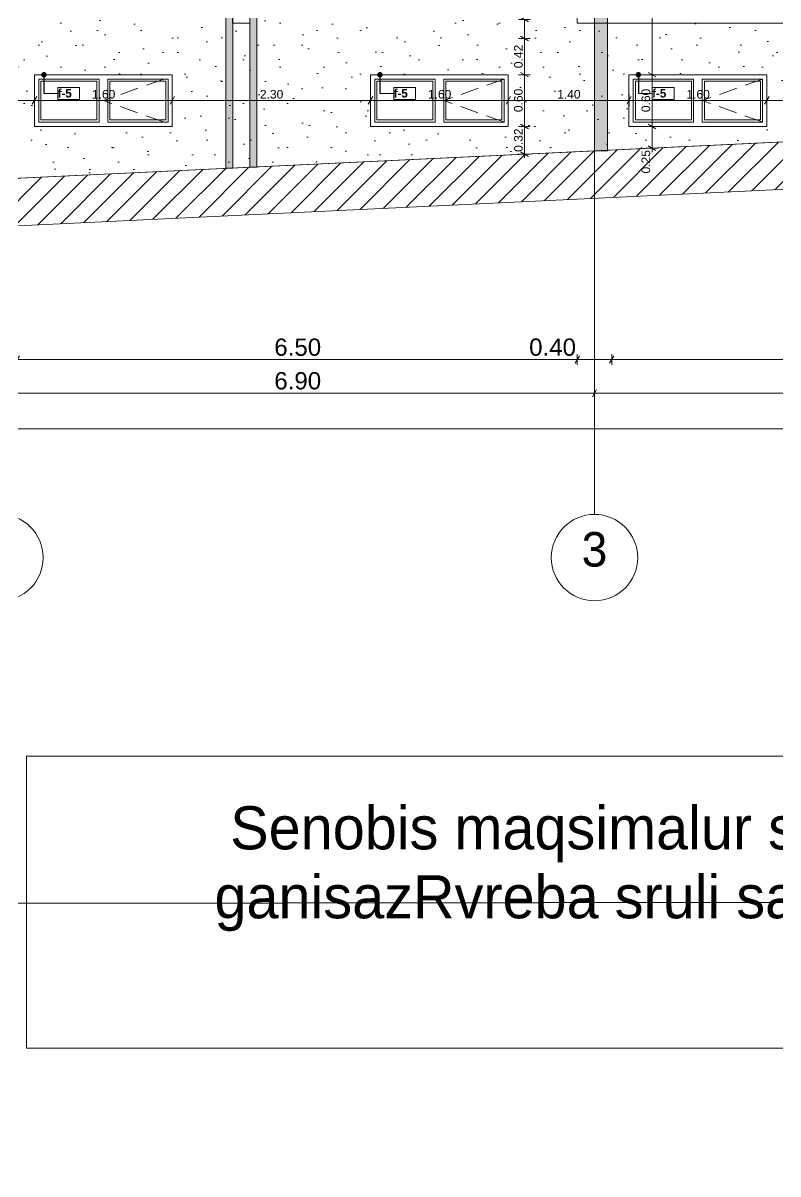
# Model space of a CAD drawing. Header units: millimetres. Extents: x 475206255 to 476720147, y 4620882299 to 4621447368.
# Drawn here: x 475372882 to 475381645, y 4621117090 to 4621130445 of the extents above; entities that cross this region are included whole.
import ezdxf

# ---------------------------------------------------------------- set-up
doc = ezdxf.new("R2010")
doc.units = ezdxf.units.MM
doc.header["$MEASUREMENT"] = 0
doc.set_wipeout_variables(frame=1)
doc.linetypes.add('Hidden Line', pattern=[317.5, 211.666667, -105.833333])
for name, color, linetype, lineweight in [('0_Pen_No__250_Pen_No__255', 255, 'Continuous', 0), ('0_Pen_No__250_Pen_No__7', 7, 'Continuous', 0), ('2D Drafting - General_Pen_No__7_Pen_No__250', 7, 'Continuous', 0), ('2D Drafting - General_Pen_No__7_Pen_No__7', 7, 'Continuous', 0), ('a-iataki_Pen_No__5_Pen_No__5_Pen_No__142', 142, 'Continuous', 0), ('Dimensioning - General_Pen_No__142', 142, 'Continuous', 0), ('New_2D Drafting - General_Pen_No__30_Pen_No__9_Pen_No__9_Pen_No__255', 255, 'Continuous', 0), ('New_2D Drafting - General_Pen_No__30_Pen_No__9_Pen_No__9_Pen_No__7', 7, 'Continuous', 0), ('New_2D Drafting - General_Pen_No__4', 7, 'Continuous', 0), ('New_2D Drafting - General_Pen_No__42', 250, 'Continuous', 0), ('New_Annotation - Label_Pen_No__1', 1, 'Continuous', 0), ('New_Structural - Bearing_Pen_No__7', 7, 'Continuous', 0), ('New_topo_NL (1)$0$GAZI_Pen_No__1', 1, 'Continuous', 0), ('New_topo_NL (1)$0$GAZI_Pen_No__250', 7, 'Continuous', 0), ('Structural - Bearing_Pen_No__7', 7, 'Continuous', 0), ('zoma_Pen_No__142', 142, 'Continuous', 0), ('zoma_Pen_No__5_Pen_No__5_Pen_No__142', 142, 'Continuous', 0)]:
    doc.layers.add(name, color=color, linetype=linetype, lineweight=lineweight)
doc.layers.add('Dimensioning - General', color=7, linetype='Continuous')
doc.layers.add('zoma', color=7, linetype='Continuous')
doc.styles.add('GENERATED_STYLE_2', font='arial.ttf')
doc.styles.add('GENERATED_STYLE_4', font='ACADMTAV.TTF')
doc.styles.add('GENERATED_STYLE_5', font='')
doc.styles.get('GENERATED_STYLE_5').set_extended_font_data('Avaza', bold=True)
doc.dimstyles.new('GENERATED_STYLE__1', dxfattribs={"dimtxt": 100, "dimasz": 68.640772, "dimexe": 0.18, "dimexo": 0.0625, "dimgap": 0, "dimtad": 1, "dimlfac": 0.001, "dimzin": 0, "dimdsep": 46, "dimtxsty": 'GENERATED_STYLE_2', "dimblk": 'ARROWHEAD_2', "dimblk1": 'ARROWHEAD_2', "dimblk2": 'ARROWHEAD_2', "dimcen": 0.09, "dimse1": 1, "dimse2": 1, "dimclrd": 142, "dimclre": 142, "dimclrt": 142, "dimadec": 0, "dimazin": 0, "dimtfac": 1, "dimtdec": 4, "dimtmove": 0, "dimatfit": 3, "dimfxl": 1, "dimtolj": 1, "dimtzin": 0, "dimarcsym": 0})
doc.dimstyles.new('GENERATED_STYLE__18', dxfattribs={"dimtxt": 100, "dimasz": 68.640772, "dimexe": 0.18, "dimexo": 0.0625, "dimgap": 0, "dimtad": 1, "dimtih": 1, "dimtoh": 1, "dimlfac": 0.001, "dimzin": 0, "dimdsep": 46, "dimtxsty": 'GENERATED_STYLE_2', "dimblk": 'ARROWHEAD_2', "dimblk1": 'ARROWHEAD_2', "dimblk2": 'ARROWHEAD_2', "dimcen": 0.09, "dimse1": 1, "dimse2": 1, "dimclrd": 142, "dimclre": 142, "dimclrt": 142, "dimadec": 0, "dimazin": 0, "dimtfac": 1, "dimtdec": 4, "dimtmove": 0, "dimatfit": 3, "dimfxl": 1, "dimtolj": 1, "dimtzin": 0, "dimarcsym": 0})
doc.dimstyles.new('GENERATED_STYLE__3', dxfattribs={"dimtxt": 200, "dimasz": 64.421331, "dimexe": 0.18, "dimexo": 3, "dimgap": 0, "dimtad": 1, "dimtih": 1, "dimtoh": 1, "dimlfac": 0.001, "dimzin": 0, "dimdsep": 46, "dimtxsty": 'GENERATED_STYLE_2', "dimblk": 'ARROWHEAD_2', "dimblk1": 'ARROWHEAD_2', "dimblk2": 'ARROWHEAD_2', "dimcen": 0.09, "dimclrd": 142, "dimclre": 142, "dimclrt": 142, "dimadec": 0, "dimazin": 0, "dimtfac": 1, "dimtdec": 4, "dimtmove": 0, "dimatfit": 3, "dimfxl": 1, "dimtolj": 1, "dimtzin": 0, "dimarcsym": 0})
doc.dimstyles.new('GENERATED_STYLE__33', dxfattribs={"dimtxt": 0.18, "dimasz": 127.68, "dimexe": 0.18, "dimexo": 0.0625, "dimgap": 0, "dimtad": 0, "dimtih": 1, "dimtoh": 1, "dimdec": 4, "dimzin": 0, "dimdsep": 46, "dimcen": 0.09, "dimadec": 0, "dimazin": 0, "dimtfac": 1, "dimtdec": 4, "dimtmove": 0, "dimatfit": 3, "dimldrblk": 'ARROWHEAD_11', "dimfxl": 1, "dimtolj": 1, "dimtzin": 0, "dimarcsym": 0})
doc.dimstyles.new('GENERATED_STYLE__39', dxfattribs={"dimtxt": 0.18, "dimasz": 809.097333, "dimexe": 0.18, "dimexo": 0.0625, "dimgap": 0, "dimtad": 0, "dimtih": 1, "dimtoh": 1, "dimdec": 4, "dimzin": 0, "dimdsep": 46, "dimcen": 0.09, "dimadec": 0, "dimazin": 0, "dimtfac": 1, "dimtdec": 4, "dimtmove": 0, "dimatfit": 3, "dimldrblk": 'ARROWHEAD_5', "dimfxl": 1, "dimtolj": 1, "dimtzin": 0, "dimarcsym": 0})

# ---------------------------------------------------------------- blocks, each defined once
blk = doc.blocks.new('*D448', base_point=(475826096, 4621095193))
at = {"layer": 'Dimensioning - General_Pen_No__142', "color": 142, "linetype": 'Continuous', "lineweight": 0, "transparency": 16777216}
for p, q in [((475372241, 4621129592), (475372189, 4621129502)), ((475372215, 4621129479), (475372215, 4621129615)), ((475373042, 4621129592), (475372990, 4621129502)), ((475373016, 4621129479), (475373016, 4621129615)), ((475372215, 4621129547), (475373016, 4621129547))]:
    blk.add_line(p, q, dxfattribs=at)
at = {"layer": 'Dimensioning - General_Pen_No__142', "color": 142, "lineweight": 0, "transparency": 16777216, "insert": (475372482, 4621129567), "char_height": 100, "attachment_point": 7, "style": 'GENERATED_STYLE_2'}
blk.add_mtext('\\A1;{\\pql;\\fArial|b0|i0|c204|p0;\\W1.000000;0.80}', dxfattribs=at)
blk = doc.blocks.new('ARROWHEAD_2')
at = {"color": 0, "linetype": 'Continuous', "lineweight": 0}
for p, q in [((0, 0), (-1, 0)), ((-0.38, -0.66), (0.38, 0.66))]:
    blk.add_line(p, q, dxfattribs=at)
blk = doc.blocks.new('*D449', base_point=(475826096, 4621095193))
at = {"layer": 'Dimensioning - General_Pen_No__142', "color": 142, "linetype": 'Continuous', "lineweight": 0, "transparency": 16777216}
for p, q in [((475373042, 4621129592), (475372990, 4621129502)), ((475373016, 4621129479), (475373016, 4621129615)), ((475374641, 4621129592), (475374589, 4621129502)), ((475374615, 4621129479), (475374615, 4621129615)), ((475373016, 4621129547), (475374615, 4621129547))]:
    blk.add_line(p, q, dxfattribs=at)
at = {"layer": 'Dimensioning - General_Pen_No__142', "color": 142, "lineweight": 0, "transparency": 16777216, "insert": (475373682, 4621129567), "char_height": 100, "attachment_point": 7, "style": 'GENERATED_STYLE_2'}
blk.add_mtext('\\A1;{\\pql;\\fArial|b0|i0|c204|p0;\\W1.000000;1.60}', dxfattribs=at)
blk = doc.blocks.new('*D450', base_point=(475826096, 4621095193))
at = {"layer": 'Dimensioning - General_Pen_No__142', "color": 142, "linetype": 'Continuous', "lineweight": 0, "transparency": 16777216}
for p, q in [((475374641, 4621129592), (475374589, 4621129502)), ((475374615, 4621129479), (475374615, 4621129615)), ((475376942, 4621129592), (475376889, 4621129502)), ((475376916, 4621129479), (475376916, 4621129615)), ((475374615, 4621129547), (475376916, 4621129547))]:
    blk.add_line(p, q, dxfattribs=at)
at = {"layer": 'Dimensioning - General_Pen_No__142', "color": 142, "lineweight": 0, "transparency": 16777216, "insert": (475375632, 4621129567), "char_height": 100, "attachment_point": 7, "style": 'GENERATED_STYLE_2'}
blk.add_mtext('\\A1;{\\pql;\\fArial|b0|i0|c204|p0;\\W1.000000;2.30}', dxfattribs=at)
blk = doc.blocks.new('*D451', base_point=(475826096, 4621095193))
at = {"layer": 'Dimensioning - General_Pen_No__142', "color": 142, "linetype": 'Continuous', "lineweight": 0, "transparency": 16777216}
for p, q in [((475376942, 4621129592), (475376889, 4621129502)), ((475376916, 4621129479), (475376916, 4621129615)), ((475378541, 4621129592), (475378489, 4621129502)), ((475378515, 4621129479), (475378515, 4621129615)), ((475376916, 4621129547), (475378515, 4621129547))]:
    blk.add_line(p, q, dxfattribs=at)
at = {"layer": 'Dimensioning - General_Pen_No__142', "color": 142, "lineweight": 0, "transparency": 16777216, "insert": (475377582, 4621129567), "char_height": 100, "attachment_point": 7, "style": 'GENERATED_STYLE_2'}
blk.add_mtext('\\A1;{\\pql;\\fArial|b0|i0|c204|p0;\\W1.000000;1.60}', dxfattribs=at)
blk = doc.blocks.new('*D452', base_point=(475826096, 4621095193))
at = {"layer": 'Dimensioning - General_Pen_No__142', "color": 142, "linetype": 'Continuous', "lineweight": 0, "transparency": 16777216}
for p, q in [((475378541, 4621129592), (475378489, 4621129502)), ((475378515, 4621129479), (475378515, 4621129615)), ((475379942, 4621129592), (475379890, 4621129502)), ((475379916, 4621129479), (475379916, 4621129615)), ((475378515, 4621129547), (475379916, 4621129547))]:
    blk.add_line(p, q, dxfattribs=at)
at = {"layer": 'Dimensioning - General_Pen_No__142', "color": 142, "lineweight": 0, "transparency": 16777216, "insert": (475379082, 4621129567), "char_height": 100, "attachment_point": 7, "style": 'GENERATED_STYLE_2'}
blk.add_mtext('\\A1;{\\pql;\\fArial|b0|i0|c204|p0;\\W1.000000;1.40}', dxfattribs=at)
blk = doc.blocks.new('*D453', base_point=(475826096, 4621095193))
at = {"layer": 'Dimensioning - General_Pen_No__142', "color": 142, "linetype": 'Continuous', "lineweight": 0, "transparency": 16777216}
for p, q in [((475379942, 4621129592), (475379890, 4621129502)), ((475379916, 4621129479), (475379916, 4621129615)), ((475381541, 4621129592), (475381489, 4621129502)), ((475381515, 4621129479), (475381515, 4621129615)), ((475379916, 4621129547), (475381515, 4621129547))]:
    blk.add_line(p, q, dxfattribs=at)
at = {"layer": 'Dimensioning - General_Pen_No__142', "color": 142, "lineweight": 0, "transparency": 16777216, "insert": (475380582, 4621129567), "char_height": 100, "attachment_point": 7, "style": 'GENERATED_STYLE_2'}
blk.add_mtext('\\A1;{\\pql;\\fArial|b0|i0|c204|p0;\\W1.000000;1.60}', dxfattribs=at)
blk = doc.blocks.new('*D454', base_point=(475826096, 4621095193))
at = {"layer": 'Dimensioning - General_Pen_No__142', "color": 142, "linetype": 'Continuous', "lineweight": 0, "transparency": 16777216}
for p, q in [((475381541, 4621129592), (475381489, 4621129502)), ((475381515, 4621129479), (475381515, 4621129615)), ((475383441, 4621129592), (475383389, 4621129502)), ((475383415, 4621129479), (475383415, 4621129615)), ((475381515, 4621129547), (475383415, 4621129547))]:
    blk.add_line(p, q, dxfattribs=at)
at = {"layer": 'Dimensioning - General_Pen_No__142', "color": 142, "lineweight": 0, "transparency": 16777216, "insert": (475382332, 4621129567), "char_height": 100, "attachment_point": 7, "style": 'GENERATED_STYLE_2'}
blk.add_mtext('\\A1;{\\pql;\\fArial|b0|i0|c204|p0;\\W1.000000;1.90}', dxfattribs=at)
blk = doc.blocks.new('*D474', base_point=(475826096, 4621095193))
at = {"layer": 'Dimensioning - General_Pen_No__142', "color": 142, "linetype": 'Continuous', "lineweight": 0, "transparency": 16777216}
for p, q in [((475380251, 4621129245), (475380116, 4621129245)), ((475380138, 4621129271), (475380229, 4621129219)), ((475380183, 4621128992), (475380183, 4621129245)), ((475380251, 4621128992), (475380116, 4621128992)), ((475380138, 4621129019), (475380229, 4621128966)), ((475380183, 4621128948), (475380183, 4621128992))]:
    blk.add_line(p, q, dxfattribs=at)
at = {"layer": 'Dimensioning - General_Pen_No__142', "color": 142, "lineweight": 0, "transparency": 16777216, "insert": (475380163, 4621128699), "char_height": 100, "attachment_point": 7, "rotation": 90, "style": 'GENERATED_STYLE_2'}
blk.add_mtext('\\A1;{\\pql;\\fArial|b0|i0|c204|p0;\\W1.000000;0.25}', dxfattribs=at)
blk = doc.blocks.new('*D475', base_point=(475826096, 4621095193))
at = {"layer": 'Dimensioning - General_Pen_No__142', "color": 142, "linetype": 'Continuous', "lineweight": 0, "transparency": 16777216}
for p, q in [((475380251, 4621129845), (475380116, 4621129845)), ((475380138, 4621129871), (475380229, 4621129819)), ((475380183, 4621129245), (475380183, 4621129845)), ((475380251, 4621129245), (475380116, 4621129245)), ((475380138, 4621129271), (475380229, 4621129219))]:
    blk.add_line(p, q, dxfattribs=at)
at = {"layer": 'Dimensioning - General_Pen_No__142', "color": 142, "lineweight": 0, "transparency": 16777216, "insert": (475380163, 4621129411), "char_height": 100, "attachment_point": 7, "rotation": 90, "style": 'GENERATED_STYLE_2'}
blk.add_mtext('\\A1;{\\pql;\\fArial|b0|i0|c204|p0;\\W1.000000;0.60}', dxfattribs=at)
blk = doc.blocks.new('*D476', base_point=(475826096, 4621095193))
at = {"layer": 'Dimensioning - General_Pen_No__142', "color": 142, "linetype": 'Continuous', "lineweight": 0, "transparency": 16777216}
for p, q in [((475380251, 4621131445), (475380116, 4621131445)), ((475380138, 4621131471), (475380229, 4621131419)), ((475380183, 4621129845), (475380183, 4621131445)), ((475380251, 4621129845), (475380116, 4621129845)), ((475380138, 4621129871), (475380229, 4621129819))]:
    blk.add_line(p, q, dxfattribs=at)
at = {"layer": 'Dimensioning - General_Pen_No__142', "color": 142, "lineweight": 0, "transparency": 16777216, "insert": (475380163, 4621130511), "char_height": 100, "attachment_point": 7, "rotation": 90, "style": 'GENERATED_STYLE_2'}
blk.add_mtext('\\A1;{\\pql;\\fArial|b0|i0|c204|p0;\\W1.000000;1.60}', dxfattribs=at)
blk = doc.blocks.new('*D544', base_point=(475826096, 4621095193))
at = {"layer": 'Dimensioning - General_Pen_No__142', "color": 142, "linetype": 'Continuous', "lineweight": 0, "transparency": 16777216}
for p, q in [((475424908, 4621131245), (475424773, 4621131245)), ((475424795, 4621131271), (475424886, 4621131219)), ((475424840, 4621130295), (475424840, 4621131245)), ((475424908, 4621130295), (475424773, 4621130295)), ((475424795, 4621130321), (475424886, 4621130269)), ((475424840, 4621130251), (475424840, 4621130295))]:
    blk.add_line(p, q, dxfattribs=at)
at = {"layer": 'Dimensioning - General_Pen_No__142', "color": 142, "lineweight": 0, "transparency": 16777216, "insert": (475424820, 4621130636), "char_height": 100, "attachment_point": 7, "rotation": 90, "style": 'GENERATED_STYLE_2'}
blk.add_mtext('\\A1;{\\pql;\\fArial|b0|i0|c204|p0;\\W1.000000;0.95}', dxfattribs=at)
blk = doc.blocks.new('*D1506', base_point=(475826096, 4621095193))
at = {"layer": 'zoma_Pen_No__142', "color": 142, "linetype": 'Continuous', "lineweight": 0, "transparency": 16777216}
for p, q in [((475365474, 4621125736), (475365516, 4621125736)), ((475365540, 4621125778), (475365491, 4621125693)), ((475365516, 4621125672), (475365516, 4621125799)), ((475365516, 4621125736), (475427816, 4621125736)), ((475427791, 4621125693), (475427840, 4621125778)), ((475427816, 4621125672), (475427816, 4621125799)), ((475427816, 4621125736), (475427857, 4621125736))]:
    blk.add_line(p, q, dxfattribs=at)
at = {"layer": 'zoma_Pen_No__142', "color": 142, "lineweight": 0, "transparency": 16777216, "insert": (475396323, 4621125776), "char_height": 200, "attachment_point": 7, "style": 'GENERATED_STYLE_2'}
blk.add_mtext('\\A1;{\\pql;\\fArial|b0|i0|c204|p0;\\W1.000000;62.30}', dxfattribs=at)
blk = doc.blocks.new('*D1510', base_point=(475826096, 4621095193))
at = {"layer": 'zoma_Pen_No__142', "color": 142, "linetype": 'Continuous', "lineweight": 0, "transparency": 16777216}
for p, q in [((475372840, 4621126583), (475372791, 4621126499)), ((475372816, 4621126477), (475372816, 4621126604)), ((475372816, 4621126541), (475379316, 4621126541)), ((475379340, 4621126583), (475379291, 4621126499)), ((475379316, 4621126477), (475379316, 4621126604))]:
    blk.add_line(p, q, dxfattribs=at)
at = {"layer": 'zoma_Pen_No__142', "color": 142, "lineweight": 0, "transparency": 16777216, "char_height": 200, "attachment_point": 7, "style": 'GENERATED_STYLE_2'}
for s, insert in [('\\A1;{\\pql;\\fArial|b0|i0|c204|p0;\\W1.000000;6.50}', (475375799, 4621126581)), ('\\A1;{\\pql;\\fArial|b0|i0|c204|p0;\\W1.000000;0.40}', (475378757, 4621126581))]:
    blk.add_mtext(s, dxfattribs=dict(at, insert=insert))
blk = doc.blocks.new('*D1511', base_point=(475826096, 4621095193))
at = {"layer": 'zoma_Pen_No__142', "color": 142, "linetype": 'Continuous', "lineweight": 0, "transparency": 16777216}
for p, q in [((475379340, 4621126583), (475379291, 4621126499)), ((475379316, 4621126477), (475379316, 4621126604)), ((475379316, 4621126541), (475379716, 4621126541)), ((475379740, 4621126583), (475379691, 4621126499)), ((475379716, 4621126477), (475379716, 4621126604))]:
    blk.add_line(p, q, dxfattribs=at)
blk = doc.blocks.new('*D1512', base_point=(475826096, 4621095193))
at = {"layer": 'zoma_Pen_No__142', "color": 142, "linetype": 'Continuous', "lineweight": 0, "transparency": 16777216}
for p, q in [((475379740, 4621126583), (475379691, 4621126499)), ((475379716, 4621126477), (475379716, 4621126604)), ((475379716, 4621126541), (475385816, 4621126541)), ((475385840, 4621126583), (475385791, 4621126499)), ((475385816, 4621126477), (475385816, 4621126604))]:
    blk.add_line(p, q, dxfattribs=at)
at = {"layer": 'zoma_Pen_No__142', "color": 142, "lineweight": 0, "transparency": 16777216, "char_height": 200, "attachment_point": 7, "style": 'GENERATED_STYLE_2'}
for s, insert in [('\\A1;{\\pql;\\fArial|b0|i0|c204|p0;\\W1.000000;6.10}', (475382499, 4621126581)), ('\\A1;{\\pql;\\fArial|b0|i0|c204|p0;\\W1.000000;0.40}', (475385257, 4621126581))]:
    blk.add_mtext(s, dxfattribs=dict(at, insert=insert))
blk = doc.blocks.new('*D1531', base_point=(475826096, 4621095193))
at = {"layer": 'zoma_Pen_No__142', "color": 142, "linetype": 'Continuous', "lineweight": 0, "transparency": 16777216}
for p, q in [((475372616, 4621126088), (475372616, 4621126215)), ((475379516, 4621126088), (475379516, 4621126215)), ((475372640, 4621126194), (475372591, 4621126109)), ((475372616, 4621126151), (475379516, 4621126151)), ((475379540, 4621126194), (475379491, 4621126109))]:
    blk.add_line(p, q, dxfattribs=at)
at = {"layer": 'zoma_Pen_No__142', "color": 142, "lineweight": 0, "transparency": 16777216, "insert": (475375799, 4621126191), "char_height": 200, "attachment_point": 7, "style": 'GENERATED_STYLE_2'}
blk.add_mtext('\\A1;{\\pql;\\fArial|b0|i0|c204|p0;\\W1.000000;6.90}', dxfattribs=at)
blk = doc.blocks.new('*D1532', base_point=(475826096, 4621095193))
at = {"layer": 'zoma_Pen_No__142', "color": 142, "linetype": 'Continuous', "lineweight": 0, "transparency": 16777216}
for p, q in [((475379516, 4621126088), (475379516, 4621126215)), ((475386016, 4621126088), (475386016, 4621126215)), ((475379540, 4621126194), (475379491, 4621126109)), ((475379516, 4621126151), (475386016, 4621126151)), ((475386040, 4621126194), (475385991, 4621126109))]:
    blk.add_line(p, q, dxfattribs=at)
at = {"layer": 'zoma_Pen_No__142', "color": 142, "lineweight": 0, "transparency": 16777216, "insert": (475382499, 4621126191), "char_height": 200, "attachment_point": 7, "style": 'GENERATED_STYLE_2'}
blk.add_mtext('\\A1;{\\pql;\\fArial|b0|i0|c204|p0;\\W1.000000;6.50}', dxfattribs=at)
blk = doc.blocks.new('ARROWHEAD_11')
at = {"color": 0, "linetype": 'Continuous', "lineweight": 0}
blk.add_line((0, 0), (-1, 0), dxfattribs=at)
at = {"color": 0, "linetype": 'Continuous', "lineweight": 0, "const_width": 0.25, "flags": 128}
blk.add_lwpolyline([(-0.125, 0, 1), (0.125, 0, 1)], format="xyb", close=True, dxfattribs=at)
blk = doc.blocks.new('*D1759', base_point=(475826096, 4621095193))
at = {"layer": 'Dimensioning - General_Pen_No__142', "color": 142, "linetype": 'Continuous', "lineweight": 0, "transparency": 16777216}
for p, q in [((475378770, 4621129245), (475378635, 4621129245)), ((475378657, 4621129271), (475378748, 4621129219)), ((475378703, 4621128923), (475378703, 4621129245)), ((475378770, 4621128923), (475378635, 4621128923)), ((475378657, 4621128949), (475378748, 4621128897)), ((475378703, 4621128879), (475378703, 4621128923))]:
    blk.add_line(p, q, dxfattribs=at)
at = {"layer": 'Dimensioning - General_Pen_No__142', "color": 142, "lineweight": 0, "transparency": 16777216, "insert": (475378683, 4621128950), "char_height": 100, "attachment_point": 7, "rotation": 90, "style": 'GENERATED_STYLE_2'}
blk.add_mtext('\\A1;{\\pql;\\fArial|b0|i0|c204|p0;\\W1.000000;0.32}', dxfattribs=at)
blk = doc.blocks.new('*D1760', base_point=(475826096, 4621095193))
at = {"layer": 'Dimensioning - General_Pen_No__142', "color": 142, "linetype": 'Continuous', "lineweight": 0, "transparency": 16777216}
for p, q in [((475378770, 4621129845), (475378635, 4621129845)), ((475378657, 4621129871), (475378748, 4621129819)), ((475378703, 4621129245), (475378703, 4621129845)), ((475378770, 4621129245), (475378635, 4621129245)), ((475378657, 4621129271), (475378748, 4621129219))]:
    blk.add_line(p, q, dxfattribs=at)
at = {"layer": 'Dimensioning - General_Pen_No__142', "color": 142, "lineweight": 0, "transparency": 16777216, "insert": (475378683, 4621129411), "char_height": 100, "attachment_point": 7, "rotation": 90, "style": 'GENERATED_STYLE_2'}
blk.add_mtext('\\A1;{\\pql;\\fArial|b0|i0|c204|p0;\\W1.000000;0.60}', dxfattribs=at)
blk = doc.blocks.new('*D1761', base_point=(475826096, 4621095193))
at = {"layer": 'Dimensioning - General_Pen_No__142', "color": 142, "linetype": 'Continuous', "lineweight": 0, "transparency": 16777216}
for p, q in [((475378770, 4621130265), (475378635, 4621130265)), ((475378657, 4621130291), (475378748, 4621130239)), ((475378703, 4621129845), (475378703, 4621130265)), ((475378770, 4621129845), (475378635, 4621129845)), ((475378657, 4621129871), (475378748, 4621129819))]:
    blk.add_line(p, q, dxfattribs=at)
at = {"layer": 'Dimensioning - General_Pen_No__142', "color": 142, "lineweight": 0, "transparency": 16777216, "insert": (475378683, 4621129921), "char_height": 100, "attachment_point": 7, "rotation": 90, "style": 'GENERATED_STYLE_2'}
blk.add_mtext('\\A1;{\\pql;\\fArial|b0|i0|c204|p0;\\W1.000000;0.42}', dxfattribs=at)
blk = doc.blocks.new('*D1762', base_point=(475826096, 4621095193))
at = {"layer": 'Dimensioning - General_Pen_No__142', "color": 142, "linetype": 'Continuous', "lineweight": 0, "transparency": 16777216}
for p, q in [((475378657, 4621130511), (475378748, 4621130459)), ((475378770, 4621130485), (475378635, 4621130485)), ((475378703, 4621130265), (475378703, 4621130485)), ((475378770, 4621130265), (475378635, 4621130265)), ((475378657, 4621130291), (475378748, 4621130239))]:
    blk.add_line(p, q, dxfattribs=at)
blk = doc.blocks.new('ARROWHEAD_5')
at = {"linetype": 'Continuous', "lineweight": 0}
blk.add_hatch(color=0, dxfattribs=at).paths.add_polyline_path([(-1, 0.2679), (0, 0), (-1, -0.2679)])
at = {"color": 0, "linetype": 'Continuous', "lineweight": 0}
blk.add_line((0, 0), (-1, 0), dxfattribs=at)

msp = doc.modelspace()

# ---------------------------------------------------------------- hatches: boundary and pattern name
at = {"layer": '0_Pen_No__250_Pen_No__255', "linetype": 'Continuous', "lineweight": 0, "true_color": 0x3f3f3f}
for points in [[(475375315.791, 4621128760.049), (475375315.791, 4621133471.393), (475375235.792, 4621133471.393), (475375235.792, 4621128760.048)], [(475375595.186, 4621128772.915), (475375595.186, 4621133464.943), (475375515.187, 4621133464.943), (475375515.187, 4621128772.915)]]:
    msp.add_hatch(color=250, dxfattribs=at).paths.add_polyline_path(points)
at = {"layer": 'New_2D Drafting - General_Pen_No__30_Pen_No__9_Pen_No__9_Pen_No__255', "linetype": 'Continuous', "lineweight": 0}
msp.add_hatch(color=255, dxfattribs=at).paths.add_polyline_path([(475379665.793, 4621143044.563), (475379515.793, 4621143044.563), (475379515.807, 4621128963.688), (475379665.807, 4621128963.688)])
at = {"layer": 'New_2D Drafting - General_Pen_No__42', "linetype": 'Continuous', "lineweight": 0}
h = msp.add_hatch(dxfattribs=at)
h.set_pattern_fill('CUT_STONE', color=250, style=0, pattern_type=2)
h.set_pattern_definition([(45, (475826095.76, 4621095993.2), (-254.55844, 254.55844), [0, -240, 0, -360]), (110, (475826895.76, 4621095993.2), (338.28934, 123.12725), [0, -176, 0, -304])])
h.paths.add_polyline_path([(475365515.418, 4621130444.942), (475365515.418, 4621128294.846), (475386215.788, 4621129280.547), (475386215.788, 4621130444.942), (475385815.788, 4621130444.942), (475385815.788, 4621130545), (475382015.788, 4621130545), (475382015.788, 4621130444.943), (475379315.187, 4621130444.943), (475379315.187, 4621130544.923), (475375515.187, 4621130544.923), (475375515.187, 4621130444.943), (475375315.366, 4621130444.943), (475375315.366, 4621130545), (475372815.366, 4621130545), (475372815.366, 4621130444.943)])
h.paths.add_polyline_path([(475366715.848, 4621129844.943), (475368315.42, 4621129844.943), (475368315.42, 4621129244.943), (475366715.848, 4621129244.943)], flags=0)
h.paths.add_polyline_path([(475372215.418, 4621129244.943), (475370615.846, 4621129244.943), (475370615.846, 4621129844.943), (475372215.418, 4621129844.943)], flags=0)
h.paths.add_polyline_path([(475373015.625, 4621129244.943), (475374615.197, 4621129244.943), (475374615.197, 4621129844.943), (475373015.625, 4621129844.943)], flags=0)
h.paths.add_polyline_path([(475376915.555, 4621129844.943), (475376915.555, 4621129244.943), (475378515.127, 4621129244.943), (475378515.127, 4621129844.943)], flags=0)
h.paths.add_polyline_path([(475379915.848, 4621129844.943), (475379915.848, 4621129244.943), (475381515.42, 4621129244.943), (475381515.42, 4621129844.943)], flags=0)
h.paths.add_polyline_path([(475385014.988, 4621129244.943), (475385014.988, 4621129844.943), (475383415.416, 4621129844.943), (475383415.416, 4621129244.943)], flags=0)

# ---------------------------------------------------------------- linework, layer by layer
at = {"layer": '0_Pen_No__250_Pen_No__7', "color": 7, "linetype": 'Continuous', "lineweight": 0, "flags": 128}
for points in [[(475375315.791, 4621128760.049), (475375315.791, 4621133471.393), (475375235.792, 4621133471.393), (475375235.792, 4621128760.048)], [(475375595.186, 4621128772.915), (475375595.186, 4621133464.943), (475375515.187, 4621133464.943), (475375515.187, 4621128772.915)]]:
    msp.add_lwpolyline(points, close=True, dxfattribs=at)
at = {"layer": '2D Drafting - General_Pen_No__7_Pen_No__7', "color": 7, "linetype": 'Hidden Line', "lineweight": 0, "flags": 128}
for points in [[(475374515.67, 4621129794.942), (475373815.884, 4621129544.942), (475374515.67, 4621129294.942)], [(475378465.127, 4621129794.942), (475377765.341, 4621129544.942), (475378465.127, 4621129294.942)], [(475381465.42, 4621129794.942), (475380765.634, 4621129544.942), (475381465.42, 4621129294.942)]]:
    msp.add_lwpolyline(points, dxfattribs=at)
at = {"layer": 'New_2D Drafting - General_Pen_No__30_Pen_No__9_Pen_No__9_Pen_No__7', "color": 7, "linetype": 'Continuous', "lineweight": 0, "flags": 128}
msp.add_lwpolyline([(475379665.793, 4621143044.563), (475379515.793, 4621143044.563), (475379515.807, 4621128963.688), (475379665.807, 4621128963.688)], close=True, dxfattribs=at)
at = {"layer": 'New_2D Drafting - General_Pen_No__4', "color": 7, "linetype": 'Continuous', "lineweight": 0, "flags": 128}
for points in [[(475365515.418, 4621130444.942), (475365515.418, 4621128294.846), (475386215.788, 4621129280.547), (475386215.788, 4621130444.942), (475385815.788, 4621130444.942), (475385815.788, 4621130545), (475382015.788, 4621130545), (475382015.788, 4621130444.943), (475379315.187, 4621130444.943), (475379315.187, 4621130544.923), (475375515.187, 4621130544.923), (475375515.187, 4621130444.943), (475375315.366, 4621130444.943), (475375315.366, 4621130545), (475372815.366, 4621130545), (475372815.366, 4621130444.943)], [(475373015.625, 4621129244.943), (475374615.197, 4621129244.943), (475374615.197, 4621129844.943), (475373015.625, 4621129844.943)], [(475376915.555, 4621129844.943), (475376915.555, 4621129244.943), (475378515.127, 4621129244.943), (475378515.127, 4621129844.943)], [(475379915.848, 4621129844.943), (475379915.848, 4621129244.943), (475381515.42, 4621129244.943), (475381515.42, 4621129844.943)]]:
    msp.add_lwpolyline(points, close=True, dxfattribs=at)
at = {"layer": 'New_Structural - Bearing_Pen_No__7', "color": 7, "linetype": 'Continuous', "lineweight": 0}
for p, q in [((475373015.625, 4621129244.942), (475373015.625, 4621129844.942)), ((475374615.197, 4621129844.942), (475374615.197, 4621129244.942)), ((475376915.555, 4621129244.942), (475376915.555, 4621129844.942)), ((475378515.127, 4621129844.942), (475378515.127, 4621129244.942)), ((475379915.848, 4621129244.942), (475379915.848, 4621129844.942)), ((475381515.42, 4621129844.942), (475381515.42, 4621129244.942)), ((475373065.625, 4621129294.942), (475373065.625, 4621129794.942)), ((475373065.625, 4621129794.942), (475373765.411, 4621129794.942)), ((475373090.625, 4621129319.942), (475373090.625, 4621129769.942)), ((475373090.625, 4621129769.942), (475373740.411, 4621129769.942)), ((475373740.411, 4621129769.942), (475373740.411, 4621129319.942)), ((475373765.411, 4621129794.942), (475373765.411, 4621129294.942)), ((475373865.411, 4621129294.942), (475373865.411, 4621129794.942)), ((475373865.411, 4621129794.942), (475374565.197, 4621129794.942)), ((475373890.411, 4621129319.942), (475373890.411, 4621129769.942)), ((475373890.411, 4621129769.942), (475374540.197, 4621129769.942)), ((475374540.197, 4621129769.942), (475374540.197, 4621129319.942)), ((475374565.197, 4621129794.942), (475374565.197, 4621129294.942)), ((475376965.555, 4621129294.942), (475376965.555, 4621129794.942)), ((475376965.555, 4621129794.942), (475377665.341, 4621129794.942)), ((475376990.555, 4621129319.942), (475376990.555, 4621129769.942)), ((475376990.555, 4621129769.942), (475377640.341, 4621129769.942)), ((475377640.341, 4621129769.942), (475377640.341, 4621129319.942)), ((475377665.341, 4621129794.942), (475377665.341, 4621129294.942)), ((475377765.341, 4621129294.942), (475377765.341, 4621129794.942)), ((475377765.341, 4621129794.942), (475378465.127, 4621129794.942)), ((475377790.341, 4621129319.942), (475377790.341, 4621129769.942)), ((475377790.341, 4621129769.942), (475378440.127, 4621129769.942)), ((475378440.127, 4621129769.942), (475378440.127, 4621129319.942)), ((475378465.127, 4621129794.942), (475378465.127, 4621129294.942)), ((475379965.848, 4621129294.942), (475379965.848, 4621129794.942)), ((475379965.848, 4621129794.942), (475380665.634, 4621129794.942)), ((475379990.848, 4621129319.942), (475379990.848, 4621129769.942)), ((475379990.848, 4621129769.942), (475380640.634, 4621129769.942)), ((475380640.634, 4621129769.942), (475380640.634, 4621129319.942)), ((475380665.634, 4621129794.942), (475380665.634, 4621129294.942)), ((475380765.634, 4621129294.942), (475380765.634, 4621129794.942)), ((475380765.634, 4621129794.942), (475381465.42, 4621129794.942)), ((475380790.634, 4621129319.942), (475380790.634, 4621129769.942)), ((475380790.634, 4621129769.942), (475381440.42, 4621129769.942)), ((475381440.42, 4621129769.942), (475381440.42, 4621129319.942)), ((475381465.42, 4621129794.942), (475381465.42, 4621129294.942)), ((475373765.411, 4621129294.942), (475373065.625, 4621129294.942)), ((475373740.411, 4621129319.942), (475373090.625, 4621129319.942)), ((475374565.197, 4621129294.942), (475373865.411, 4621129294.942)), ((475374540.197, 4621129319.942), (475373890.411, 4621129319.942)), ((475377665.341, 4621129294.942), (475376965.555, 4621129294.942)), ((475377640.341, 4621129319.942), (475376990.555, 4621129319.942)), ((475378465.127, 4621129294.942), (475377765.341, 4621129294.942)), ((475378440.127, 4621129319.942), (475377790.341, 4621129319.942)), ((475380665.634, 4621129294.942), (475379965.848, 4621129294.942)), ((475380640.634, 4621129319.942), (475379990.848, 4621129319.942)), ((475381465.42, 4621129294.942), (475380765.634, 4621129294.942)), ((475381440.42, 4621129319.942), (475380790.634, 4621129319.942)), ((475374615.197, 4621129244.942), (475373015.625, 4621129244.942)), ((475378515.127, 4621129244.942), (475376915.555, 4621129244.942)), ((475381515.42, 4621129244.942), (475379915.848, 4621129244.942))]:
    msp.add_line(p, q, dxfattribs=at)
at = {"layer": 'Structural - Bearing_Pen_No__7', "color": 7, "linetype": 'Continuous', "lineweight": 0}
for p, q in [((475373015.625, 4621129844.942), (475374615.197, 4621129844.942)), ((475376915.555, 4621129844.942), (475378515.127, 4621129844.942)), ((475379915.848, 4621129844.942), (475381515.42, 4621129844.942))]:
    msp.add_line(p, q, dxfattribs=at)
at = {"layer": 'zoma_Pen_No__5_Pen_No__5_Pen_No__142', "color": 142, "linetype": 'Continuous', "lineweight": 0}
msp.add_line((475379515.418, 4621129726.355), (475379515.418, 4621124742.992), dxfattribs=at)
for centre in [(475372615.418, 4621124241.877), (475379515.418, 4621124241.877)]:
    msp.add_circle(centre, 501.115, dxfattribs=at)

# ---------------------------------------------------------------- texts
at = {"layer": 'a-iataki_Pen_No__5_Pen_No__5_Pen_No__142', "color": 142, "linetype": 'Continuous', "lineweight": 0, "insert": (475379664.157, 4621124537.995), "char_height": 400, "attachment_point": 3, "style": 'GENERATED_STYLE_4'}
msp.add_mtext('\\A1;{\\pqr;\\fAcadMtavr|b0|i0|c0|p0;\\W1.000000;3}', dxfattribs=at)

# ---------------------------------------------------------------- dimensions: what is measured, and where the dimension line sits
at = {"layer": 'Dimensioning - General', "color": 142, "linetype": 'Continuous', "lineweight": 0}
for base, p1, p2, picture, middle in [((475380183.345, 4621131444.942), (475379915.848, 4621129844.942), (475379915.707, 4621131444.942), '*D476', (475380113.345, 4621130640.94)), ((475424840.477, 4621131244.942), (475424840.899, 4621130294.907), (475364413.016, 4621131244.942), '*D544', (475424770.477, 4621130765.923)), ((475378702.581, 4621130484.943), (475379362.114, 4621130264.943), (475379362.114, 4621130484.943), '*D1762', (475378632.581, 4621130640.502)), ((475378702.581, 4621130264.943), (475378515.127, 4621129844.942), (475379362.114, 4621130264.943), '*D1761', (475378632.581, 4621130050.941)), ((475378702.581, 4621129844.942), (475378515.127, 4621129244.942), (475378515.127, 4621129844.942), '*D1760', (475378632.581, 4621129540.94)), ((475380183.345, 4621129844.942), (475379915.848, 4621129244.942), (475379915.848, 4621129844.942), '*D475', (475380113.345, 4621129540.94)), ((475378702.581, 4621129244.942), (475378702.581, 4621128922.787), (475378515.127, 4621129244.942), '*D1759', (475378632.581, 4621129079.863)), ((475380183.345, 4621129244.942), (475380177.631, 4621128992.481), (475379915.848, 4621129244.942), '*D474', (475380113.345, 4621128828.918))]:
    dim = msp.add_linear_dim(base=base, p1=p1, p2=p2, angle=90, dimstyle='GENERATED_STYLE__1', dxfattribs=at)
    dim.commit()
    dim.dimension.update_dxf_attribs({"geometry": picture, "text_midpoint": middle, "dimtype": 160, "text_rotation": 90})
for base, p1, p2, picture, middle in [((475373015.625, 4621129547.022), (475372215.418, 4621129844.942), (475373015.625, 4621129844.942), '*D448', (475372611.52, 4621129617.022)), ((475374615.197, 4621129547.022), (475373015.625, 4621129844.942), (475374615.197, 4621129844.942), '*D449', (475373811.409, 4621129617.022)), ((475376915.555, 4621129547.022), (475374615.197, 4621129844.942), (475376915.555, 4621129844.942), '*D450', (475375761.374, 4621129617.022)), ((475378515.127, 4621129547.022), (475376915.555, 4621129844.942), (475378515.127, 4621129844.942), '*D451', (475377711.339, 4621129617.022)), ((475379915.848, 4621129547.022), (475378515.127, 4621129844.942), (475379915.848, 4621129844.942), '*D452', (475379211.486, 4621129617.022)), ((475381515.42, 4621129547.022), (475379915.848, 4621129844.942), (475381515.42, 4621129844.942), '*D453', (475380711.632, 4621129617.022)), ((475383415.416, 4621129547.022), (475381515.42, 4621129844.942), (475383415.416, 4621129844.942), '*D454', (475382461.416, 4621129617.022))]:
    dim = msp.add_linear_dim(base=base, p1=p1, p2=p2, dimstyle='GENERATED_STYLE__18', dxfattribs=at)
    dim.commit()
    dim.dimension.update_dxf_attribs({"geometry": picture, "text_midpoint": middle, "dimtype": 160})
at = {"layer": 'zoma', "color": 142, "linetype": 'Continuous', "lineweight": 0}
for base, p1, p2, picture, middle in [((475379315.788, 4621126540.885), (475372815.788, 4621193643.485), (475379315.788, 4621193643.485), '*D1510', (475376057.784, 4621126680.885)), ((475379715.787, 4621126540.885), (475379315.788, 4621193643.485), (475379715.787, 4621193643.485), '*D1511', (475379016.367, 4621126680.885)), ((475385815.788, 4621126540.885), (475379715.787, 4621193643.485), (475385815.788, 4621178636.924), '*D1512', (475382757.783, 4621126680.885)), ((475427815.788, 4621125735.869), (475365515.788, 4621109401.081), (475427815.788, 4621127940.179), '*D1506', (475396657.615, 4621125875.869)), ((475379515.788, 4621126151.453), (475372615.788, 4621126178.44), (475379515.788, 4621126313.373), '*D1531', (475376057.784, 4621126291.453)), ((475386015.788, 4621126151.453), (475379515.788, 4621126313.373), (475386015.788, 4621125735.207), '*D1532', (475382757.784, 4621126291.453))]:
    dim = msp.add_linear_dim(base=base, p1=p1, p2=p2, dimstyle='GENERATED_STYLE__3', dxfattribs=at)
    dim.commit()
    dim.dimension.update_dxf_attribs({"geometry": picture, "text_midpoint": middle, "dimtype": 160})

# ---------------------------------------------------------------- next in the draw order: wipeouts: each hides what was drawn before it
at = {"color": 1, "linetype": 'Continuous', "lineweight": 0, "ltscale": 23227579917.09773}
msp.add_wipeout([(475373284.53, 4621129556.162), (475373538.648, 4621129556.162), (475373538.648, 4621129697.339), (475373284.53, 4621129697.339)], dxfattribs=at).dxf.layer = 'New_Annotation - Label_Pen_No__1'
at = {"color": 1, "linetype": 'Continuous', "lineweight": 0, "ltscale": 23227581912.49546}
msp.add_wipeout([(475377184.46, 4621129556.162), (475377438.578, 4621129556.162), (475377438.578, 4621129697.339), (475377184.46, 4621129697.339)], dxfattribs=at).dxf.layer = 'New_Annotation - Label_Pen_No__1'
at = {"color": 1, "linetype": 'Continuous', "lineweight": 0, "ltscale": 23227583447.60518}
msp.add_wipeout([(475380184.752, 4621129556.162), (475380438.871, 4621129556.162), (475380438.871, 4621129697.339), (475380184.752, 4621129697.339)], dxfattribs=at).dxf.layer = 'New_Annotation - Label_Pen_No__1'
at = {"color": 7, "linetype": 'Continuous', "lineweight": 0, "ltscale": 23227536111.95169}
msp.add_wipeout([(475372924.243, 4621118550.883), (475395938.298, 4621118550.883), (475395938.298, 4621121938.393), (475372924.243, 4621121938.393)], dxfattribs=at).dxf.layer = 'New_topo_NL (1)$0$GAZI_Pen_No__250'

# ---------------------------------------------------------------- next in the draw order: hatches: boundary and pattern name
at = {"layer": '2D Drafting - General_Pen_No__7_Pen_No__7', "linetype": 'Continuous', "lineweight": 0}
h = msp.add_hatch(dxfattribs=at)
h.set_pattern_fill('MASONRY_BLOCK', style=0, pattern_type=2)
h.set_pattern_definition([(45, (475826095.76, 4621095193.19), (-127.27922, 127.27922), [])])
h.paths.add_polyline_path([(475361427.392, 4621127744.897), (475361427.392, 4621128294.846), (475365515.418, 4621128294.846), (475386516.064, 4621129294.846), (475407116.097, 4621130294.846), (475427816.465, 4621130294.917), (475433265.21, 4621130294.917), (475433265.21, 4621129744.897), (475427816.465, 4621129744.897), (475407119.697, 4621129744.291), (475386536.099, 4621128745.626), (475365515.418, 4621127744.897)])

# ---------------------------------------------------------------- next in the draw order: linework, layer by layer
at = {"layer": '2D Drafting - General_Pen_No__7_Pen_No__250', "color": 7, "linetype": 'Continuous', "lineweight": 0, "flags": 128}
msp.add_lwpolyline([(475361427.392, 4621127744.897), (475361427.392, 4621128294.846), (475365515.418, 4621128294.846), (475386516.064, 4621129294.846), (475407116.097, 4621130294.846), (475427816.465, 4621130294.917), (475433265.21, 4621130294.917), (475433265.21, 4621129744.897), (475427816.465, 4621129744.897), (475407119.697, 4621129744.291), (475386536.099, 4621128745.626), (475365515.418, 4621127744.897)], close=True, dxfattribs=at)
at = {"layer": 'New_Annotation - Label_Pen_No__1', "color": 1, "linetype": 'Continuous', "lineweight": 0, "flags": 128}
for points in [[(475373284.53, 4621129556.162), (475373538.648, 4621129556.162), (475373538.648, 4621129697.339), (475373284.53, 4621129697.339), (475373284.53, 4621129556.162)], [(475377184.46, 4621129556.162), (475377438.578, 4621129556.162), (475377438.578, 4621129697.339), (475377184.46, 4621129697.339), (475377184.46, 4621129556.162)], [(475380184.752, 4621129556.162), (475380438.871, 4621129556.162), (475380438.871, 4621129697.339), (475380184.752, 4621129697.339), (475380184.752, 4621129556.162)]]:
    msp.add_lwpolyline(points, close=True, dxfattribs=at)
at = {"layer": 'New_topo_NL (1)$0$GAZI_Pen_No__1', "color": 1, "linetype": 'Continuous', "lineweight": 0, "flags": 128}
msp.add_lwpolyline([(475372924.243, 4621118550.883), (475395938.298, 4621118550.883), (475395938.298, 4621121938.393), (475372924.243, 4621121938.393), (475372924.243, 4621118550.883)], close=True, dxfattribs=at)

# ---------------------------------------------------------------- next in the draw order: texts
at = {"layer": 'New_Annotation - Label_Pen_No__1', "color": 1, "linetype": 'Continuous', "lineweight": 0, "char_height": 100, "attachment_point": 4, "style": 'GENERATED_STYLE_5'}
for insert in [(475373284.53, 4621129629.22), (475377184.46, 4621129629.22), (475380184.752, 4621129629.22)]:
    msp.add_mtext('\\A1;{\\pql;\\fAvaza|b1|i0|c0|p0;\\W1.000000;f-\\fAvaza|b1|i0|c0|p0;\\W1.000000;5}', dxfattribs=dict(at, insert=insert))
at = {"layer": 'New_topo_NL (1)$0$GAZI_Pen_No__250', "color": 7, "linetype": 'Continuous', "lineweight": 0, "insert": (475395838.298, 4621120231.388), "char_height": 500, "width": 22814.05526, "attachment_point": 6, "line_spacing_factor": 0.959609, "style": 'GENERATED_STYLE_4'}
msp.add_mtext('\\A1;{\\pqr;\\fAcadMtavr|b0|i0|c0|p0;\\W1.000000;Senobis maqsimalur simaRled dadgenilia 15 metri miwis zedapiridan.\\fAcadMtavr|b0|i0|c0|p0;\\W1.000000; ganisazRvreba sruli sarTuliT, arasruli sarTulis, kibis ujredis, parapetis, teqnikuri farTobebis da pergolebis gareSe. }', dxfattribs=at)

# ---------------------------------------------------------------- next in the draw order: leaders
at = {"layer": 'New_Annotation - Label_Pen_No__1', "color": 1, "linetype": 'Continuous', "lineweight": 0, "annotation_type": 0, "has_hookline": 1, "hookline_direction": 0, "text_width": 269.112}
for points in [[(475373124.245, 4621129844.942), (475373124.245, 4621129629.22), (475373284.53, 4621129626.75)], [(475377024.175, 4621129844.942), (475377024.175, 4621129629.22), (475377184.46, 4621129626.75)], [(475380024.468, 4621129844.942), (475380024.468, 4621129629.22), (475380184.752, 4621129626.75)]]:
    msp.add_leader(points, dimstyle='GENERATED_STYLE__33', dxfattribs=at)
at = {"layer": 'New_topo_NL (1)$0$GAZI_Pen_No__1', "color": 1, "linetype": 'Continuous', "lineweight": 0, "annotation_type": 0, "has_hookline": 1, "hookline_direction": 0, "text_width": 20779.001}
msp.add_leader([(475362785.827, 4621132301.612), (475370706.323, 4621120231.388), (475384331.271, 4621120244.638)], dimstyle='GENERATED_STYLE__39', dxfattribs=at)

doc.saveas('drawing.dxf')
